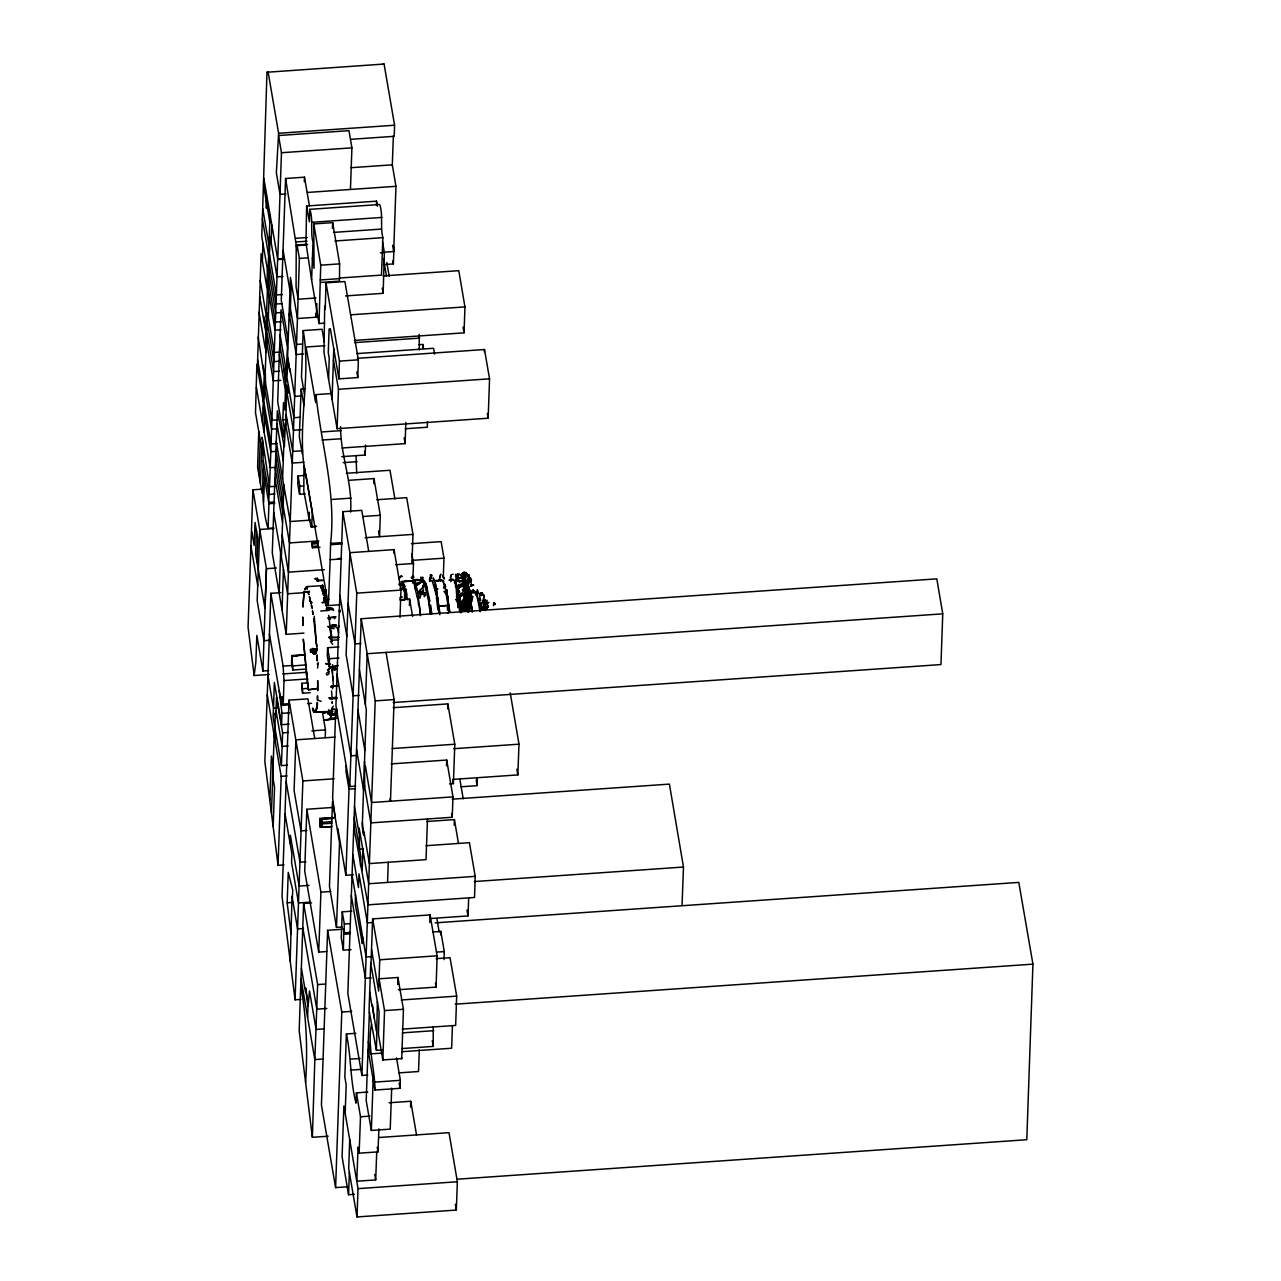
<?xml version="1.0" encoding="UTF-8"?>
<svg xmlns="http://www.w3.org/2000/svg" width="1281" height="1281" viewBox="0 0 1281 1281"><rect width="100%" height="100%" fill="white"/><g stroke="black" fill="none" stroke-linecap="round" stroke-linejoin="round"><path stroke-width="1.5" d="M462.969 590.845L465.019 591.518L464.427 590.877L459.239 595.361L462.057 611.517M362.347 822.578L363.724 835.404L362.251 826.853L366.318 709.946L359.401 669.531L361.21 618.739L936.811 578.852L942.752 613.839L940.959 664.567L393.251 702.532M438.823 606.201L439.639 613.711L435.3 583.143L433.17 577.891L433.923 580.261M316.167 652.91L316.183 651.469L315.254 653.806L313.461 653.742L312.164 651.533L313.461 653.742L316.167 652.91L315.254 653.806L312.82 653.118L312.052 650.828L313.108 649.291L315.863 649.371M317.512 699.89L317.528 695.839L317.432 700.002L321.163 701.38M326.223 590.477L323.949 593.087L324.782 596.69L323.981 598.803L324.798 600.629L325.534 599.284L325.918 600.036L326.335 604.312M324.109 590.893L325.086 591.502L323.933 590.221L325.998 590.045L326.191 596.37L323.981 598.803M305.086 654.655L291.876 655.568L291.556 662.597L292.805 669.995L306.015 669.082M332.403 673.214L332.403 669.387L335.206 670.059L332.724 668.474L336.823 668.762L332.724 668.474L332.243 669.691L333.316 684.646L332.532 688.762M355.686 786.15L349.761 786.566L353.108 695.823L346.126 654.655L349.873 552.687L342.844 511.663L361.738 510.35L368.752 551.39M467.069 574.272L467.037 576.13L467.901 575.393L466.204 573.52L465.115 575.137M458.71 593.407L458.742 591.149L457.877 591.358L457.99 596.033L460.327 612.206M299.85 417.302L293.925 417.718L297.448 318.505L290.435 277.481L287.633 355.381L289.922 371.89L287.617 358.408L286.96 377.463L293.925 417.718L286.207 634.351L303.949 633.118M447.005 592.222L449.327 612.254L446.717 589.804M468.75 612.254L467.821 610.861L469.326 610.877L467.805 611.645L466.62 605.224L466.252 607.402L470.8 606.041M317.512 579.588L315.254 578.548L317.56 578.388L317.512 579.588L315.254 578.548M351.058 949.637L343.372 950.166L343.788 930.967L344.077 932.856L349.841 932.456M457.941 588.075L457.669 590.349L455.508 579.524L456.052 583.319L456.18 582.247M279.194 593.295L280.619 552.751L273.702 512.336L277.353 410.705L283.838 444.747L282.605 478.726L290.227 521.527L309.81 520.182M326.751 602.855L327.792 605.593L325.774 600.917L323.869 599.94L329.073 599.396M432.994 931.96L440.808 931.415L444.283 951.575L444.043 959.629M486.94 608.619L488.221 605.625L485.643 608.187L486.94 608.619L488.221 605.625L486.94 608.091M269.25 674.479L254.134 675.519L248.066 627.194L252.901 489.806L262.717 489.118M283.838 444.747L283.87 443.674L284.398 446.701L285.343 422.65L292.26 463.065L303.933 462.249M303.501 592.703L287.633 593.808L281.34 557.091L283.934 484.81M331.603 714.862L330.658 714.366L331.187 712.46M342.844 511.663L335.926 705.703L349.761 786.566M455.668 576.706L455.716 574.304M263.806 178.107L270.083 214.904L267.969 272.629L261.772 236.553L266.976 72.248L268.129 72.088L278.618 133.272L276.36 172.871L280.011 194.344L285.903 193.943M266.128 200.364L266.416 208.211L266.64 203.471L263.598 185.761M273.894 527.98L268.081 528.38C258.746 498.517 265.343 467.565 262.125 437.285L269.538 486.732L275.463 486.332M289.698 704.838L281.74 705.383L281.98 696.672L283.229 704.07L289.186 703.653M307.04 244.943L297.16 245.632L297.048 250.003L285.583 178.491L304.462 177.178L309.458 205.953M328.176 1136.215L312.372 1137.304L299.178 1030.581L303.613 903.473L311.555 902.913M314.982 711.563L316.343 709.706L317.304 702.324C318.441 705.959 313.973 718.401 312.58 708.025L313.845 711.932L324.333 711.884M449.743 579.717C458.086 576.93 455.412 591.838 457.109 596.786L457.958 607.53L458.982 606.698L459.623 611.373M463.226 573.696L464.138 572.271L460.311 575.457M284.014 864.947L278.041 865.364L281.18 776.35L267.249 694.894L270.883 593.327L280.811 592.639M307.472 682.901L301.804 683.285L302.62 693.197L310.178 692.669M347.567 1186.798L335.606 1187.615L341.771 1012.038L327.632 930.294L343.564 929.189M367.759 1092.085L356.422 1092.869L356.022 1103.165C350.097 1080.299 351.33 1056.921 346.398 1033.975L355.846 1033.319M354.469 1194.324L348.56 1194.725L342.091 1156.695L343.9 1105.903L349.681 1139.546L348.72 1168.576L356.999 1216.95L456.324 1210.065L457.365 1181.755L449.007 1132.66L379.176 1137.496M417.862 598.339L418.567 605.016M277.577 428.735L271.604 429.151L264.687 388.735L264.975 379.865L271.892 420.264L269.538 486.732M281.019 329.777L275.063 330.194L277.032 276.84L270.115 236.425L268.225 290.483L275.063 330.194L271.892 420.264L277.817 419.848M279.338 354.389L277.689 401.594L283.758 437.173L284.158 427.87L282.813 419.832L283.501 402.602L284.75 409.968L285.455 390.721L279.338 354.389L281.083 309.746L287.424 347.279L286.063 381.642L279.722 344.125M278.041 865.364L271.444 812.987L274.182 735.262M274.999 740.226L275.127 713.149L275.847 717.52L276.504 697.472L282.605 732.86L281.436 765.59L287.392 765.173M285.775 425.084L286.704 385.309L288.049 393.299L288.353 385.373M297.16 245.632L299.386 258.426L297.448 318.505L317.384 317.128M302.62 693.197L301.804 683.285M328.577 379.176L329.217 358.2L328.272 352.691L329.089 329.089L330.322 328.657L338.921 378.856L357.799 377.559L358.36 359.817L344.909 281.548L326.014 282.861L325.23 309.329L324.717 306.207L323.965 352.259L337.095 428.687L488.173 418.214L489.55 378.824L484.49 349.521L357.271 358.344M312.372 1137.304L314.838 1059.595L307.6 1017.338L308.113 1002.735L305.583 988.083L307.936 1006.29M324.269 598.115L324.301 597.01L324.493 598.515M338.921 378.856L339.465 361.13L326.014 282.861M344.077 932.856L344.349 924.017L342.235 911.848L351.827 911.191M367.743 1075.031L361.882 1075.448L347.84 993.399L359.401 669.531M361.882 1075.448L370.833 822.898L364.669 786.742L364.557 761.49M345.598 295.927L383.147 293.317L384.364 252.533L382.459 241.565M382.843 1059.963L384.54 1010.597L379.08 978.796L397.959 977.483L403.419 1009.284L401.738 1058.65L382.843 1059.963L378.423 1034.311L379.128 1012.086L370.737 963.184L369.04 1010.549L376.422 1050.34L382.298 1049.94M422.746 347.984L422.858 344.445L418.871 344.717M446.525 765.798L446.717 760.049L391.121 763.908M393.123 707.688L447.838 703.893L454.787 744.229L453.394 783.636L449.487 783.908M456.292 596.786L457.637 597.186L457.99 596.033L457.573 589.772L458.454 594.656L461.144 594.96L460.007 596.882M276.104 467.293L270.195 467.709L262.525 423.034L263.278 401.658L257.385 367.471L261.1 253.75L267.393 290.467L266.432 316.519L260.235 280.443M257.385 367.471L256.873 364.364L255.495 412.562L258.762 431.505L257.593 467.197L262.125 493.425M263.278 401.658L264.206 375.685L258.17 337.063M265.888 352.003L265.775 331.667L259.675 296.247M276.712 451.328L270.803 451.745L263.566 409.472L264.398 386.846L264.687 388.735M280.299 352.051L274.342 352.451L267.521 312.692L266.848 331.827L273.67 371.602L279.402 371.202M264.094 432.257L264.623 415.572M268.353 317.608L269.074 295.303M288.161 340.73L281.276 300.202L285.583 178.491M316.279 651.789L310.675 652.237L310.675 649.483L312.788 649.435L313.221 650.876L316.647 650.62M333.781 348.864L332.051 399.336M391.698 1088.113L390.225 1129.137L371.346 1130.45L366.19 1100.507L369.376 1012.358M398.471 989.717L436.084 987.107L437.125 955.802L430.064 914.906L372.659 918.893L370.978 964.289M371.346 1130.45L373.171 1079.643M393.94 553.36L394.052 549.629L349.873 552.687L356.775 593.167L353.108 695.823L359.064 695.407M342.043 447.998L405.132 443.626L405.821 422.474M447.677 708.889L447.838 703.893M461.688 606.826L464.571 602.999L467.645 601.365L468.045 599.668L465.115 600.293L465.595 597.667M426.045 845.7L469.422 842.69L475.203 876.364L474.53 897.469L368.015 904.85L353.748 826.565M262.349 261.116L262.941 243.246M260.443 483.626L261.884 443.066M265.487 382.971L265.327 372.707M271.06 241.933L271.892 225.216L270.083 214.904M268.562 670.604L262.893 671.004L266.448 568.684L252.901 489.806M268.081 528.38L268.93 503.689L263.053 469.454M269.346 485.467L268.738 502.392L274.534 501.992M271.892 225.216L277.641 258.938L277.032 276.84L283.005 276.424M273.157 826.581L274.534 787.191L272.853 777.423L273.221 762.323M281.772 506.299L282.076 497.348L275.591 459.303M283.229 704.07L284.014 680.563L283.101 666.104L270.883 593.327M304.318 181.646L304.462 177.178M301.035 999.42L295.078 999.821L282.044 896.46L289.026 700.147L307.92 698.85L314.758 738.529M315.51 526.555L311.731 526.811L312.244 512.176L303.549 462.297C298.745 418.711 311.011 373.956 303.197 330.578L322.075 329.281L324.301 342.059M290.179 961.07L292.052 896.284L297.56 928.933L295.078 999.821M332.724 807.446L306.832 809.256L304.702 871.016L318.729 952.103L326.703 951.559M305.615 1082.525C307.664 1050.228 306.623 1018.155 300.795 986.386M331.699 826.597L322.252 827.254L321.563 818.927L332.884 818.143M303.613 903.473L317.64 984.561L314.838 1059.595L322.764 1059.035M356.678 473.105L356.038 455.78M349.681 1139.546L358.023 1188.64L356.999 1216.95M372.659 918.893L379.72 959.789L378.664 991.094L371.538 949.461M387.567 882.433L388.255 862.273M397.734 984.513L397.959 977.483M411.954 563.608L412.978 534.385L406.685 497.669L376.806 499.734M433.17 1026.994L433.25 1046.401L401.898 1048.579M454.211 825.188L454.403 819.584L426.765 821.505M466.989 600.965L467.709 602.807L469.134 600.981L471.744 600.821L469.855 604.248L464.395 605.833L467.693 604.344L467.645 600.036L465.708 598.179L465.884 599.924M467.549 576.674L469.406 577.491L469.31 580.101L471.376 580.597L468.446 581.782L468.542 584.889L465.131 587.066M435.188 922.848L1018.795 882.401L1032.934 964.145L1026.786 1139.722L457.109 1179.209M251.733 531.375L254.166 545.402L255.063 522.52L256.424 530.446L255.608 554.065L264.959 608.459L266.448 568.684L276.376 567.995M258.986 475.059L260.235 440.088M256.969 561.991L257.801 538.356L256.424 530.446M266.24 315.27L265.759 328.785L263.662 316.535L263.582 318.825M269.891 640.26L263.934 640.66L257.177 600.693L259.739 529.485L273.638 528.525M283.629 259.178L277.737 259.579L281.468 152.727L278.537 135.53L348.976 130.662L351.907 147.843L350.45 189.46M267.249 694.894L264.847 761.603L271.444 812.987M273.702 512.336L272.277 552.864L286.207 634.351M269.827 800.033L271.38 756.062L273.077 765.782M303.741 353.972L296.199 354.501L289.682 316.567L290.034 306.431L296.519 344.445L302.508 344.029M290.371 308.241L291.299 282.284M282.028 609.836L283.453 569.292M339.561 278.009L381.482 275.111L382.875 237.658C380.057 226.721 383.307 215.384 379.736 204.496L309.858 209.331L309.41 221.757L306.639 206.001L376.518 201.165L377.399 206.257M291.075 934.249L287.168 902.817L288.257 872.377L292.725 889.975L292.372 898.125M309.858 209.331C313.429 220.236 310.194 231.573 312.996 242.509L311.603 279.947L319.017 323.549L324.685 323.148M309.394 512.288L309.009 519.606M319.017 323.549L320.746 265.183L313.781 223.935L332.676 222.622L339.625 263.87L339.481 281.131L320.602 282.428M341.499 558.932L330.162 559.717L330.594 543.4C336.343 493.089 321.131 444.187 315.927 394.612L331.042 393.555M325.198 737.616L325.47 729.898L322.428 712.188M337.095 428.687L338.472 389.296L333.412 359.993M327.632 930.294L321.435 1105.039L335.606 1187.615M350.546 512.112C352.883 483.257 340.426 455.379 340.554 426.685M336.487 927.396L339.529 842.658L332.5 801.682L329.457 886.356L336.487 927.396L342.155 926.996M345.181 1113.189L346.19 1084.927L344.829 1077.001L346.398 1033.975M348.56 1194.725L349.361 1172.227M348.56 480.343L374.004 478.582L380.297 515.298L379.544 536.691L378.552 530.894M361.21 618.739L375.221 700.883L370.833 822.898L452.225 817.262L452.978 796.878L446.717 760.049M383.852 252.229L393.683 251.556L395.957 186.305L392.306 164.833L393.363 135.866M376.422 1050.34L377.367 1001.63M386.045 652.413L394.116 699.57L390.465 801.201L390.048 798.752M399.992 617.41L400.953 590.093L394.052 549.629M410.544 1107.12L410.753 1101.276L389.12 1102.765M419.319 1049.699L418.535 1071.524L398.999 1072.87M427.486 818.975L426.029 859.647L369.376 863.586L363.82 831.129M443.29 577.475L443.963 558.164L441.144 541.623L411.409 543.688M354.357 340.442L464.026 332.836L464.955 306.896L458.79 270.675L383.019 275.927M436.164 958.652L450.047 957.676L456.676 996.122L455.652 1025.424L402.106 1029.139M430.528 918.509L468.029 915.915L468.67 897.869M461.048 786.774L476.98 785.669L477.269 777.679M289.138 724.165L281.58 724.694L281.996 713.341L279.226 690.715L269.41 634.031M304.91 388.896L301.131 389.168L299.338 436.901L302.284 453.986M303.197 330.578L301.483 377.062L304.414 394.212M290.082 843.218L290.371 835.292L299.081 886.068L297.56 928.933L303.517 928.517M313.781 223.935L314.053 268.289L312.42 258.362M306.079 475.972L306.031 477.108L304.013 465.611L303.789 491.039L309.474 521.031L309.538 518.853L310.931 526.699L316.599 526.315M289.026 700.147L302.876 780.946L299.081 886.068L309.041 885.379M332.452 228.322L332.676 222.622M339.689 604.792L328.352 605.577L330.162 559.717M338.921 646.921L327.584 647.706L327.279 655.712L329.169 666.728L336.727 666.2M306.832 809.256L320.907 892.184L318.729 952.103M332.259 701.892L332.211 703.397L332.003 702.1M353.428 874.763L345.87 875.275L349.024 789.176L345.982 771.45L346.206 765.734M365.357 704.47L367.167 653.726L942.752 613.839M373.828 483.674L374.004 478.582M362.171 870.504L362.923 850.072L359.144 828.038L359.561 849.223L363.468 848.951M266.976 72.248L384.076 64.05L394.58 125.234L394.228 136.314L350.994 139.309M378.888 1128.881L378.023 1151.891L359.128 1153.188L360.505 1116.776L356.422 1092.869M383.419 264.623L393.363 263.934L394.02 246.849M371.474 1024.544C367.199 1046.737 374.901 1068.146 374.949 1090.051L400.056 1088.306L400.361 1080.331L396.55 1057.93M359.128 1153.188L358.088 1147.071L356.791 1181.226L375.685 1179.913L376.758 1151.459M419.319 350.001L419.175 334.341M412.866 579.236L413.475 563.496L411.793 553.648M429.792 922.56L430.064 914.906M452.577 779.44L517.828 774.909L518.997 744.181L510.206 692.829M682.084 904.546L683.478 867.045L669.403 784.116L452.257 799.168M266.768 286.752L267.425 269.634M263.598 501.976L264.526 478.005M283.79 368.095L286.255 386.878L286.063 394.452L285.455 390.721M306.639 206.001L305.951 242.91L311.603 279.947M303.725 475.523L298.057 475.924L297.752 483.93L299.562 494.258L305.214 493.858M299.562 494.258L299.866 486.252L298.057 475.924M315.927 394.612L315.622 402.618L306.047 347.007L324.942 345.71M341.771 456.66L365.181 455.027L365.565 445.051M376.358 204.976L376.518 201.165M355.413 894.506L355.461 905.219L362.363 943.681L362.619 936.843L352.051 874.955M440.68 934.842L440.808 931.415M452.433 1025.713L451.633 1048.242L402.122 1051.685M470.944 586.266L471.008 584.793M280.827 380.313L273.285 380.841L266.784 342.892L267.153 333.668M329.169 666.728L329.489 658.69L327.584 647.706M334.917 666.456L335.574 668.09L334.677 667.465L333.14 669.146L334.613 669.098L334.917 666.456L338.296 665.512M336.759 710.667L336.519 716.447L335.686 711.531L332.628 798.255L335.334 818.191M337.736 832.266L337.88 828.823L345.87 875.275M342.235 911.848L341.274 937.948L343.372 950.166M360.457 865.764L360.826 856.573L354.116 817.374M409.376 605.593L409.632 599.14L399.704 599.828M469.855 601.654L470.111 605.24L468.782 607.626L469.967 609.884M316.839 303.581L316.327 317.208L315.686 313.381M332.964 817.55L319.754 818.463L320.314 827.302L331.635 826.517M321.563 818.927L322.252 827.254M427.518 421.641L427.278 427.23L405.34 428.751M420.776 578.852L420.857 577.058M464.33 609.404L464.891 610.397L463.594 609.9L465.275 608.443L467.021 608.923L464.314 609.964L465.275 608.443M305.967 476.372L306.015 475.187L328.352 605.577M310.931 526.699L311.091 523.144L311.731 526.811M317.688 542.087L312.036 542.471L312.484 547.772L320.042 547.243M484.378 351.923L484.49 349.521M403.883 589.404L403.963 588.011L402.987 588.892L404.636 592.543L404.604 600.132M450.255 577.683L451.392 574.561L450.512 579.252M468.734 605.16L467.597 604.216M484.314 609.868L483.754 601.349L487.244 600.325M463.178 578.291L461.576 577.587L463.098 579.348L459.271 582.391M312.484 547.772L312.036 542.471M322.876 587.691L322.476 584.889L321.019 587.563L322.668 590.205L322.123 591.23L323.34 586.954M456.292 583.271L456.693 575.297L457.653 573.728L459.895 574.368L456.693 575.297L456.388 578.452M466.348 589.804L469.262 589.148L468.494 586.634L465.804 587.899L468.43 584.552L467.181 587.579L467.245 585.033L462.889 585.305L462.521 586.602M254.134 675.519L255.832 662.581L256.841 635.36L262.893 671.004M331.187 717.04L330.242 718.609L331.443 714.093M324.83 600.229L324.237 598.964M330.658 714.43L331.026 712.156M422.65 582.054L422.762 580.966M463.626 574.144L464.427 579.957L465.579 580.069L464.074 578.676L465.98 581.158L469.15 580.501L469.775 579.54L468.061 579.204L465.98 581.158L464.443 577.939L467.245 575.777L466.332 575.313M467.661 601.029L467.437 603.223L468.045 599.668M448.878 612.142L447.597 612.91L448.878 612.142L448.75 609.964L445.019 587.403L442.714 580.821L441.353 580.341M331.475 714.718L331.074 718.433L334.229 718.305M462.281 583.447L462.441 581.222L456.34 581.094L457.589 580.117L460.487 580.998M484.266 595.409L483.401 599.364L484.266 595.409L482.12 594.432L482.953 594.832M336.423 710.811L336.567 708.809M314.245 616.209L316.631 646.152M464.443 599.06L463.642 596.658M466.572 589.997L469.23 590.045L474.13 592.959L476.036 591.582L480.135 611.726M418.935 592.783L418.054 592.575L418.407 595.377L419.976 597.891L421.433 593.183L424.94 592.911L424.075 594.096L424.94 592.911L420.841 592.623L420.456 590.077L418.006 592.927L417.446 590.173M419.976 597.891L419.848 596.642L419.063 597.25L420.072 597.122M469.855 604.248L470.239 602.759L466.108 604.072L466.428 602.07L465.499 605.112L467.645 600.036M338.392 627.45L338.584 626.121M412.818 580.869L412.962 582.743L412.818 580.869L402.506 581.702M464.555 575.217L464.234 577.283L465.916 572.479L461.08 574.689L462.377 573.872M465.627 590.637L465.195 593.471L459.863 594.768M469.775 579.54L469.583 580.773L470.816 579.412L471.376 580.597L469.262 581.126M332.227 699.522L331.555 690.971M317.064 705.223L316.343 709.706M322.86 593.295L322.892 590.893M467.053 599.828L465.964 602.134L465.708 599.924L468.029 598.659L466.572 599.588M465.852 574.993L465.692 578.644M471.792 601.221L468.622 601.125L468.334 599.012L467.309 601.141L466.748 600.181L469.903 599.3L468.189 599.636L464.619 597.731L465.355 597.314L465.676 598.996L465.307 595.825M494.05 602.727L495.026 604.488L494.05 602.727L494.93 603.287M454.851 581.174L454.563 582.727L454.611 580.805M464.587 586.202L468.494 586.634L469.262 589.148L466.444 586.234L464.154 585.897L466.54 586.346L465.836 590.285M429.679 581.03L430.16 577.651L429.759 581.238L430.16 578.596L429.904 581.062L429.391 579.3M328.721 615.328L330.018 626.281M457.717 585.497L458.934 587.467L457.109 586.522L457.637 588.187L458.966 588.411L459.014 584.52L464.987 585.961L464.09 587.547L465.371 585.865L464.314 587.274M468.238 596.209L465.371 591.406L471.248 595.153L465.916 595.921L464.33 593.904L465.74 589.036M466.236 599.252L466.508 597.971M466.396 607.37L462.793 608.251L464.122 608.667L465.644 604.936L465.355 605.929M431.361 575.409L430.688 578.42L430.544 574.625L430.688 578.42L430.576 575.441M465.964 574.577L466.204 573.52L467.901 575.393M468.334 589.068L466.54 586.346L465.82 589.516L468.862 588.155L468.43 590.317L469.903 589.66L467.229 589.532M468.99 606.746L467.661 610.316L466.828 609.948M309.602 592.158L304.109 591.598L302.908 607.082L304.045 591.998L309.313 591.326M465.179 597.362L465.083 595.008L465.916 595.921L464.971 597.651L463.978 594.144M464.619 590.093L465.099 588.171L462.857 589.324M325.294 591.63L324.413 589.997M465.66 576.322L466.572 574.288L468.942 574.913L468.814 575.89L466.62 576.066L465.916 572.479M326.191 605.305L326.287 602.823M423.595 593.904L424.7 594.768L424.203 596.706L425.708 594.992M412.53 577.939C413.635 573.119 412.242 580.293 411.361 577.074L411.874 578.099M434.451 584.889L438.999 606.073L448.03 605.449L447.261 608.187L448.638 609.404M263.566 452.85L264.094 454.931M292.052 655.952L305.262 655.023M292.805 669.995L291.876 655.568M340.154 611.101L339.801 612.318L339.529 609.788L339.993 611.325M320.314 827.302L319.754 818.463M374.132 1018.091L372.291 1004.928L376.326 1030.933M420.456 590.077L419.015 594.608L418.054 592.575M450.752 581.718L451.328 580.773M420.056 589.884L422.506 587.803L423.322 585.017L423.387 587.419M437.558 597.394L435.3 583.143M317.144 580.069L316.839 581.014L322.86 580.357L317.144 580.069L318.28 580.966M438.502 581.094L438.839 580.037M458.438 598.499L457.509 600.421L458.438 598.499L459.19 603.623M399.752 577.219L399.224 578.82L400.104 576.69M462.649 573.536L462.329 578.484L463.242 577.523M412.962 582.743L413.763 582.102L417.254 597.859M331.955 710.987L330.834 710.731L331.955 710.987L332.42 709.642L329.601 711.948L328.016 711.547L329.537 711.275M440.552 581.286L440.968 580.037L442.714 580.821M452.753 579.973L453.026 579.172M460.776 585.881L461.224 584.664L459.799 585.913L458.854 584.953L458.934 587.467M462.297 590.045L466.444 586.234M325.966 597.538L326.463 596.354L325.502 596.241L325.966 597.538L325.086 597.026M462.745 601.189L463.626 599.076L462.505 602.534L461.833 601.958L462.457 600.677L464.443 601.205L461.833 601.958L462.457 600.677M422.057 581.67L417.35 582.775L416.165 585.481L416.901 590.029M457.173 597.907L457.99 596.033M420.6 581.462L421.961 578.868M464.523 611.037L464.907 610.172M463.13 574.945L463.402 572.495M463.882 573.264L464.619 576.354M414.82 582.695L414.307 581.574M317.576 668.074L318.248 662.709M444.459 586.09L443.546 588.059L444.763 586.346M416.357 586.378L417.35 582.775L419.928 583.271L422.186 581.366M465.371 596.594L467.613 599.188M338.568 633.182L337.688 628.555L339.065 625.849M475.571 595.073L476.26 593.647M336.054 710.09L332.035 708.425L333.22 706.055M332.403 669.387L331.795 670.459M459.799 585.913L461.224 584.664M468.414 583.239L467.437 583.992L468.99 582.967L466.524 581.622L464.298 584.056L465.147 584.921L466.7 584.696L464.298 584.056L466.925 584.504L466.524 581.622L468.045 580.789L465.339 580.917M334.885 617.474L334.213 618.739L335.734 616.898L328.24 617.906L335.734 616.898M465.307 592.062L465.932 589.532M465.692 573.824L464.138 572.447M323.645 719.922L335.062 719.153M466.076 588.251L466.54 586.346M462.969 594.208L464.218 594.96L461.112 596.065L461.144 594.96L459.239 595.361M332.484 608.443L326.911 608.139L332.484 608.443L333.508 609.9L326.335 609.099L330.178 608.187M467.453 597.939L467.005 598.707L469.278 600.116L471.616 599.348L468.942 599.14M458.742 591.149L458.102 592.206L459.943 592.142M468.622 605.561L469.535 602.134M470.848 599.348L471.248 603.383L468.958 606.249L470.111 607.931L468.958 606.249M479.831 602.358L480.935 604.008L480.743 602.839L479.895 603.927L479.222 602.919L476.676 593.487L478.405 592.751L477.285 589.724L477.301 592.831L471.888 592.222M471.744 600.821L469.839 603.031L469.134 600.981L467.789 603.047M331.827 713.117L328.304 714.222L328.128 713.325L329.874 714.045L330.258 715.695L331.475 713.805M334.677 667.465L332.82 669.194L332.644 664.727M403.963 588.011L402.987 588.892M327.376 603.543L326.511 604.056M422.394 579.188L420.616 581.67L421.945 581.782M480.103 593.295L482.521 592.623L480.183 595.169M326.191 596.37L325.934 592.35M468.846 602.678L467.693 604.344L465.611 604.552L468.654 602.23L466.989 601.205M468.67 609.628L467.309 608.299M465.724 597.426L467.757 595.345M467.805 611.645L469.326 610.877M468.286 603.287L469.422 601.718L471.168 602.15L469.134 600.981L470.639 601.718M430.112 580.741L431.809 580.437M401.882 586.09L403.003 584.632L403.579 589.372M403.003 584.632L399.256 584.841M411.89 580.917L413.171 580.437M457.253 594.448L456.853 591.454M464.395 605.833L466.492 603.847M467.741 599.204L466.556 600.581L467.309 601.141L467.693 599.46L467.933 600.405M310.675 649.483L316.999 648.955M461.256 605.24L462.185 606.489L466.204 603.655M448.878 609.516L449.759 612.222M422.698 578.195L422.57 577.107L422.986 577.875M471.424 591.566L471.488 593.151L469.695 594.192L471.248 595.153L468.798 597.923L471.472 591.742L468.013 591.566M481.704 595.553L482.921 594.224L481.992 594.272M481.48 593.776L482.28 592.959M420.04 591.662L422.33 593.167L423.419 592.03L421.417 592.206M329.089 711.852L323.148 713.005L323.997 711.451L322.348 712.22L323.148 713.005L327.44 712.06L322.348 712.22L326.527 711.596M460.872 575.569L462.777 573.039L462.857 573.856M463.001 583.127L464.427 579.957M328.785 609.516L329.697 608.635L328.24 609.308M330.594 632.51L331.459 631.677L330.594 632.51L331.331 636.849L330.13 627.61L331.139 637.041M462.185 606.489L466.716 607.482L464.122 608.667L464.891 608.187M459.239 591.422L457.637 588.187L461.112 587.018M468.093 578.692L469.406 577.491M465.948 587.707L467.021 586.746M423.274 581.222L424.139 581.11L423.226 579.797L423.563 583.495M471.104 595.633L469.631 596.93L470.175 594.72L467.757 592.495L470.607 591.454M330.834 712.732L330.258 715.695M465.756 585.609L467.373 585.657L466.22 586.282M468.446 581.782L470.816 579.412L468.061 579.204M461.144 594.96L459.703 597.282L461.352 605.545M485.643 608.187L487.453 606.698M480.807 600.933L479.286 594.432L481.112 592.959M456.34 581.094L457.589 580.117M437.013 589.692L437.958 588.972L435.684 589.02M328.609 711.852L328.544 710.106M484.074 608.171L485.291 610.589M467.661 610.316L468.75 609.516L468.045 608.875M483.433 601.173L484.554 601.077L482.921 600.533L485.131 599.94L482.921 600.533L483.241 602.07L485.787 604.216L487.709 603.751L485.227 604.232L485.419 606.537M457.637 588.187L459.431 587.515L458.966 588.411L457.109 586.522L458.326 587.387L458.854 584.953L460.856 585.401M328.833 665.191L330.402 664.118L325.55 663.638L330.386 664.423M465.323 606.329L466.876 605.273L463.418 607.066L465.003 607.835M460.712 585.225L461.192 586.41L459.014 584.52L458.55 587.547M419.928 583.271L416.901 585.225L416.965 583.96L416.165 585.481M429.439 581.158L430.544 580.453M461.048 576.114L462.521 575.201M485.787 604.216L488.798 602.39M460.327 584.953L461.032 583.8M417.142 584.969L418.775 584.024M467.277 606.041L466.444 605.417L468.51 605.112L466.684 604.408M337.511 685.335L330.722 686.616L338.248 685.992M484.378 605.465L484.378 602.935L485.499 603.351L484.714 602.743L484.682 605.705M470.719 597.987L473.105 596.754L470.175 597.394M401.177 584.68L403.035 583.047L402.858 584.825L399.64 584.696M402.442 600.357L405.196 599.092L402.378 600.132M326.335 609.099L327.231 608.699M471.12 586.234L473.586 585.129L470.8 585.193L473.586 585.129M399.736 597.939L401.786 596.93M331.283 711.531L332.932 711.547M464.33 593.904L468.334 593.343L467.005 595.297L464.811 594.448M400.921 581.926L402.026 581.798L402.875 583.848L398.807 584.056M336.214 712.444L334.917 711.932L336.439 713.405L331.763 715.23L334.053 715.166M330.866 627.898L327.792 626.457L330.754 627.354M331.635 712.973L329.121 713.901L330.77 713.741M315.238 579.236L317.56 578.388M466.556 587.419L468.91 586.57M483.177 601.349L485.563 600.501M464.571 602.999L465.419 602.694M331.058 715.134L332.291 708.089L331.058 715.134L336.439 713.405M469.182 607.098L471.28 606.425L466.925 605.785L467.325 607.194M325.262 601.638L321.947 602.678L326.095 602.358L323.869 599.94L325.918 600.036M467.997 576.578L469.454 576.162L466.332 575.649M488.157 607.322L486.476 607.498M440.968 580.037L436.821 581.078L441.144 580.117M468.574 601.67L467.069 602.038L467.581 603.335M314.566 712.364L321.499 711.98M462.857 576.898L460.199 578.131L458.326 577.539L458.262 575.025M466.925 584.504L462.889 585.305M336.695 714.061L331.026 714.99L336.935 714.125M468.878 599.764L471.616 599.348M382.923 64.21L384.076 64.05M441.849 579.925L433.827 580.837M447.309 610.156L448.75 609.964M466.86 575.169L468.942 574.913L468.814 575.89L466.62 576.066M479.222 602.919L480.743 602.839M323.949 593.087L325.262 592.943M402.122 588.251L403.659 588.475L400.056 588.523M334.885 686.216L330.722 686.616L334.885 686.216L334.069 685.543M481.864 594.32L482.921 594.224M320.746 611.037L329.057 610.332M456.452 578.355L457.381 578.852L455.86 579.717L458.726 580.245L458.118 578.452L458.726 580.245M448.03 605.449L438.999 606.073L439.863 614.768M329.569 627.178L335.798 626.713L337.688 628.555M338.712 639.763L331.555 640.292L329.089 637.201L338.76 637.201M335.574 698.241L329.073 697.953L336.967 697.408M333.668 714.878L337.111 714.622M278.618 133.272L394.58 125.234M281.468 152.727L351.907 147.843M351.042 167.699L392.306 164.833M307.408 192.454L395.957 186.305M312.036 222.286L381.914 217.434M333.492 232.405L381.402 229.091M295.895 238.298L307.232 237.513M295.703 241.981L307.024 241.196M334.949 240.988L382.875 237.658M307.552 244.255L296.231 245.039L296.071 286.928L298.169 299.21L315.959 297.977M279.626 258.794L283.597 258.522M299.386 258.426L307.296 257.865M380.409 252.805L384.364 252.533M320.746 265.183L339.625 263.87M320.186 279.979L339.065 278.666M282.364 294.518L276.392 294.934L269.474 254.519M282.028 303.629L276.039 304.045L269.122 263.598M281.74 312.516L275.751 312.932L268.85 272.501M351.282 314.774L464.955 306.896M281.308 321.691L275.399 322.107L268.482 281.66M354.597 342.619L419.8 338.104M356.662 353.62L433.586 348.288L434.579 354.068M279.834 361.21L273.974 361.626L267.169 321.835M339.465 361.13L358.36 359.817M338.472 389.296L489.55 378.824M302.556 395.845L294.662 396.389L289.954 368.8M282.813 419.832L286.8 419.56M301.339 429.711L293.445 430.256L286.912 392.434M322.332 431.921L341.226 430.608M321.995 440.056L340.874 438.759M277.016 443.562L271.044 443.979L263.902 402.41M302.62 450.736L292.773 451.408L286.143 414.868M343.244 462.633L357.063 461.688M346.366 473.281L389.984 470.271L394.916 498.998M299.866 486.252L303.645 485.979M274.839 494.018L269.042 494.418L263.278 460.744M268.93 503.689L274.742 503.289M332.163 499.43L351.042 498.133M362.683 516.515L380.297 515.298M318.841 540.902L289.474 542.936L283.181 506.219M365.165 537.7L412.978 534.385M312.212 542.808L317.88 542.407M312.42 544.041L318.088 543.656M330.594 543.4L341.931 542.616M330.802 544.681L342.123 543.897M312.58 546.411L318.248 546.026M337.608 558.628L341.387 558.372M412.258 560.357L443.963 558.164M324.317 569.677L288.449 572.159L282.092 534.721M395.605 564.729L413.475 563.496M356.775 593.167L400.953 590.093M467.021 585.801L463.978 586.009L463.578 582.551L465.035 582.583M477.301 592.831L478.405 592.751M360.938 643.462L354.981 643.879L348.08 603.399M291.62 656.464L297.288 656.064M329.489 658.69L338.937 658.034M283.101 666.104L293.029 665.415M293.125 665.896L306.367 664.871M282.829 673.95L306.687 672.301M284.014 680.563L307.872 678.914M302.764 688.762L308.417 688.377M335.494 697.617L329.073 697.953M330.002 698.866L329.922 698.001L330.002 698.866L337.191 698.369M307.584 703.589L311.571 703.317M375.221 700.883L394.116 699.57M277.481 707.881L273.494 708.153L273.109 717.408L281.436 765.59M281.996 713.341L289.554 712.812M337.223 718.257L330.242 718.609M282.605 732.86L288.449 732.46M311.843 730.843L325.47 729.898M334.998 737.119L295.879 739.842L294.086 790.553L301.019 830.873L306.896 830.472M288.097 745.958L282.14 746.375L276.023 710.971M392.258 748.568L454.787 744.229M356.855 755.422L350.914 755.822L337.015 674.27M453.746 748.696L518.997 744.181M281.18 776.35L287.152 775.934M302.876 780.946L334.165 778.784M349.024 789.176L354.693 788.776M452.978 796.878L371.586 802.514L365.325 765.686M319.946 818.751L333.156 817.838M321.755 819.2L333.092 818.415M322.268 822.29L331.715 821.649M322.38 823.891L331.811 823.235M305.919 861.761L299.978 862.177L286.127 781.41M475.203 876.364L368.688 883.746L362.923 850.072M320.907 892.184L330.866 891.48M474.306 881.552L683.478 867.045M287.168 902.817L293.125 902.4M310.434 902.144L298.489 902.961L291.572 862.545L291.876 853.594L285.023 813.915M344.349 924.017L350.113 923.617M373.299 922.48L367.375 922.88L359 873.866L358.472 887.557L352.803 854.571M343.74 933.08L349.505 932.68M343.965 934.265L349.729 933.865M372.018 956.587L366.094 956.987L362.619 936.843M436.469 952.119L444.283 951.575M379.72 959.789L437.125 955.802M371.25 977.851L365.389 978.268L351.266 895.499M317.64 984.561L325.598 984.016M401.161 999.981L456.676 996.122M326.799 1008.467L316.823 1009.156L302.844 927.86M341.771 1012.038L351.731 1011.35M455.299 1004.176L1032.934 964.145M384.54 1010.597L403.419 1009.284M324.077 1028.899L316.103 1029.444L309.49 990.918L308.321 1003.952L308.113 1002.735M402.442 1032.854L433.795 1030.677M382.314 1053.062L370.433 1053.879L368.336 1041.661M350.69 1059.115L360.121 1058.474M350.37 1070.115L361.69 1069.331M375.253 1082.077L400.361 1080.331M360.505 1116.776L369.953 1116.119M358.023 1188.64L457.365 1181.755M323.084 712.364L328.849 711.964M417.942 579.46L413.875 579.781L413.203 581.014M411.601 580.661L403.483 581.526L411.681 581.206M308.337 586.57L306.095 586.698L322.94 585.577M466.556 590.829L470.992 591.31L472.016 592.863M331.491 718.913L323.452 720.258L334.485 718.673M339.081 637.538L329.345 637.922M310.626 651.004L313.221 650.876L312.788 649.435M480.119 602.919L481.512 602.855M314.982 649.243L312.708 648.378M333.14 669.146L334.613 669.098M424.139 581.11L423.018 581.142L424.459 583.095M471.12 581.494L468.43 581.414M469.422 601.718L468.238 602.134M328.448 710.475L330.018 710.186M483.978 601.734L487.276 601.974L483.241 602.07L484.714 602.743M448.974 580.101L450.047 580.181M471.248 595.153L466.764 594M461.48 578.259L458.326 577.539L460.6 578.42M334.117 628.635L330.13 628.186L331.747 635.872M460.968 595.265L461.913 595.393M462.745 610.589L464.395 610.813M332.852 709.226L337.223 709.85M424.812 581.622L423.803 581.414M414.916 580.613L421.305 580.021L421.897 578.371L420.04 579.973L421.337 580.293M466.572 604.776L468.51 605.112M323.036 711.996L325.374 712.428M328.128 618.307L330.274 619.508L329.521 617.426L329.553 618.579M464.715 603.687L462.009 603.143L463.546 604.664M424.7 594.768L420.857 593.952L420.52 591.165M455.924 579.701L456.933 580.405M471.472 591.742C465.147 588.988 472.929 593.087 469.23 590.045M400.745 596.706L402.09 597.058M469.39 598.307L470.848 598.723M452.721 574.224L453.202 574.384M463.594 572.815L464.971 573.296M309.458 600.853L312.036 602.775L311.107 602.022M313.461 710.843L315.702 711.756L313.012 709.274M465.371 572.959L464.138 572.271M329.089 637.201L331.074 638.066M339.097 611.101L340.057 611.565M485.211 605.673L486.364 606.233M401.113 575.617L402.106 576.674L401.209 576.13M423.803 593.279L421.145 591.566M418.887 591.598L419.72 592.126M469.438 595.153L471.728 595.521L472.016 597.779M467.437 608.651L468.75 609.516M314.79 649.131L315.975 649.915M415.508 588.523L416.677 590.317M465.435 598.003L466.54 598.803M463.194 606.73L464.266 607.514M432.642 582.279L437.125 597.923L436.437 597.058L437.878 609.932M464.074 578.676L465.179 579.572M418.967 596.498L418.07 595.745L420.408 614.063M481.976 609.852L481.768 607.29L479.558 605.385L480.375 611.005M467.645 601.365L468.654 602.23M332.067 608.619L333.508 609.9M472 592.703L471.216 591.998L473.746 591.117L472.897 589.692L476.852 593.215M323.036 589.884L323.677 590.477L322.988 588.988M322.908 594.176L324.525 595.713M332.035 708.425L333.156 709.466M321.019 587.563L322.22 588.7M324.253 590.701L326.575 595.825M310.675 652.237L310.274 649.387M424.075 594.096L422.554 590.733M412.898 576.066L413.987 577.267M443.899 591.342L446.445 594.256M407.79 599.86L403.179 583.383L406.301 599.172M322.7 588.187L323.565 590.109L323.549 588.668M330.45 641.413L332.676 644.295M414.82 581.046L413.875 579.781L414.163 580.853M465.563 591.198L466.364 592.382M427.117 590.685L426.429 585.401L429.904 601.253M457.877 602.406L455.924 599.268L458.326 603.575M442.826 575.521L444.235 579.092L443.162 576.098M424.876 583.88L426.301 588.123M432.754 582.359L431.921 580.597M414.644 586.058L415.685 589.452M470.816 582.407L471.36 583.528M424.283 583.704L428.206 598.579L430.288 613.711M466.028 573.167L466.572 574.288M425.18 582.327L426.093 584.568L425.132 582.583M321.339 587.851L321.803 588.844M431.649 574.881L432.129 575.986M443.306 580.805L443.85 582.102M405.148 586.762L402.25 581.142M493.617 605.737L493.393 604.216M327.792 610.637L325.406 603.031M446.541 589.452L447.197 591.101M444.907 585.017L444.475 583.928L445.804 586.778M458.79 601.109L459.255 602.358L458.454 594.656M422.506 587.803L423.547 590.653L422.858 593.007L423.146 590.989M405.437 588.62L407.006 594.816M436.581 591.39L435.524 586.186M415.092 582.118L415.46 583.191M480.583 602.694L481.768 607.29M322.236 588.828L322.492 589.644M465.916 606.297L466.252 607.402M481.384 606.121L482.024 608.411M447.149 594.72L447.822 597.282M405.645 588.668L406.445 592.366M470.591 601.125L472.529 611.437M312.244 608.683L311.395 605.16L311.891 607.53M415.044 583.752L415.268 584.712M435.924 591.502L435.108 587.771M482.905 602.759L484.058 609.58M317.24 659.235L317.416 660.083L317.08 654.943L317.288 660.964L317.128 657.617M250.932 546.074L257.769 585.785M415.877 585.161L416.533 588.459M457.877 588.668L458.614 592.511M458.454 596.77L460.92 612.926M479.11 598.435L479.414 600.116M468.205 611.069L468.414 612.126M392.819 260.94L393.363 263.934M463.226 798.8L459.751 778.656M266.784 342.892L266.464 341.082L265.007 376.79L262.989 365.229M281.58 724.694L274.342 682.469L273.494 708.153L267.953 675.647M357.959 710.122L364.893 750.458M410.753 1101.276L416.533 1134.918M401.513 1057.433L401.738 1058.65M358.952 832.666L354.453 806.309M487.34 413.459L488.173 418.214M386.798 262.477L389.184 276.28M428.174 596.338L430.848 614.432M436.901 918.749L439.175 932.008M346.863 636.289L339.833 595.281M289.154 313.525L289.682 316.567M301.131 389.168L303.981 405.613M363.82 781.858L364.669 786.742M356.566 749.513L363.5 789.865M282.076 497.348L283.229 504.074M256.44 387.583L262.525 423.034M301.419 968.388L305.422 991.606M463.065 327.119L464.026 332.836M516.867 769.24L517.828 774.909M392.627 245.279L393.683 251.556M383.547 258.97L386.51 276.328M382.25 288.113L383.147 293.317M404.139 437.846L405.132 443.626M452.737 779.793L453.394 783.636M454.403 819.584L458.422 843.106M451.585 813.451L452.225 817.262M467.021 910.022L468.029 915.915M409.632 599.14L412.594 616.481M356.839 371.922L357.799 377.559M364.525 451.168L365.181 455.027M435.412 983.264L436.084 987.107M432.257 1040.588L433.25 1046.401M455.347 1204.3L456.324 1210.065M283.101 250.323L290.002 290.819M266.64 203.471L269.795 221.837M262.717 208.579L268.994 245.376M262.349 218.763L268.626 255.543M399.176 1083.102L400.056 1088.306M259.05 312.276L265.231 348.384M276.936 423.995L283.229 460.712M276.232 441.305L282.605 478.726M275.927 450.255L283.565 495.01M257.625 359.705L263.598 394.612M275.287 468.286L282.925 513.04M274.983 478.229L282.541 522.296M374.949 1090.051L368.031 1049.635M258.762 431.505L261.692 448.67M377.238 1147.296L378.023 1151.891M374.725 1174.405L375.685 1179.913M279.226 690.715L281.74 705.383M301.003 978.732L307.6 1017.338M422.858 344.445L423.499 348.272M458.038 594.816L458.566 597.907M280.107 334.901L286.448 372.419M369.633 991.734L372.002 1005.921M280.619 552.751L281.34 557.091M430.656 605.08L431.745 613.791M449.871 612.062L446.765 592.014M331.555 640.292L331.779 641.957L331.491 638.546M419.159 604.008L420.488 615.713M328.016 712.124L328.304 714.222M306.96 679.346L308.449 689.802L316.759 688.554L308.449 689.802L303.293 639.123L306.96 679.346L306.479 672.989M313.573 618.835L313.941 621.557M455.347 582.727L455.604 587.274M476.228 779.905L476.98 785.669M461.608 607.963L461.784 609.372M457.877 591.358L458.038 592.623M430.864 608.331L431.537 613.727M471.168 603.495L472.129 612.094M332.564 675.984L332.948 679.731M471.44 607.322L471.696 609.98M314.133 622.262L316.295 643.895M468.75 606.073L468.91 608.139M317.4 663.494L317.448 664.439M404.268 584.632L404.348 587.13M320.618 586.474L320.65 587.387M316.855 644.695L317.015 650.828M438.054 597.891L438.134 601.109M302.924 621.685L302.957 625.448L302.828 617.01L302.924 621.685M317.672 680.643L317.72 690.507L317.672 680.643M328.993 671.244L328.849 674.094L326.703 675.103L326.399 673.422L328.993 671.244M470.111 601.397L469.999 603.271L470.111 601.397M470.559 577.923L469.951 579.588L470.559 577.923M439.815 577.507L439.655 578.388L440.776 574.128L439.815 577.507M305.278 588.443L304.926 589.692L305.278 588.443M472.433 598.9L470.511 600.949L472.433 598.9M332.676 666.6L327.68 669.915L332.676 666.6M465.163 580.165L463.93 580.853L465.163 580.165M333.428 624.728L331.058 625.56L336.631 625.288L333.428 624.728M471.12 579.412L471.376 580.597L471.12 579.412M326.367 601.269L326.719 604.568L326.367 601.269M308.881 594.576L308.337 593.263L308.881 594.576M307.088 588.988L306.383 587.483L307.088 588.988M469.278 580.021L468.878 579.172L469.31 580.101M310.659 602.022L309.41 596.578L311.139 603.991L310.659 602.022M313.012 614.191L312.516 610.989L313.012 614.191"/></g></svg>
